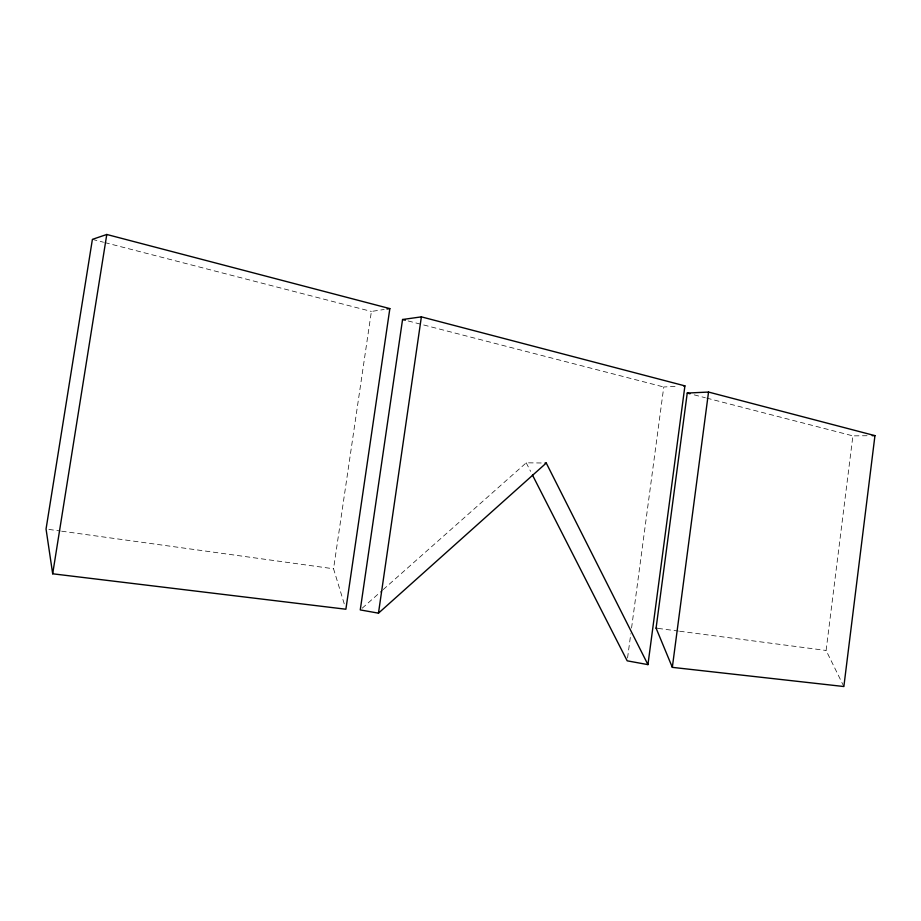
<?xml version="1.0" encoding="UTF-8"?>
<svg xmlns="http://www.w3.org/2000/svg" width="921" height="921" viewBox="0 0 921 921"><rect width="100%" height="100%" fill="white"/><g stroke="black" fill="none" stroke-linecap="round" stroke-linejoin="round"><path stroke-width="0.69" stroke-dasharray="4.61 3.45" d="M843.866 686.525L826.102 650.468L852.904 435.875L868.054 435.714M627.558 657.974L630.804 633.729M631.564 628.03L663.765 386.993L678.224 386.233M344.235 603.831L333.552 568.775L371.393 311.448L384.172 309.479M362.195 608.205L382.261 590.419M383.205 589.578L526.225 462.814L543.712 463.01M658.066 628.398L678.363 631.069M679.663 631.23L826.102 650.468M48.882 529.425L60.21 530.991M61.638 531.187L333.552 568.775M92.399 239.368L103.509 242.235M104.89 242.591L371.393 311.448M408.107 320.945L663.765 386.993M694.192 394.867L705.336 397.745M706.729 398.102L852.904 435.875M526.225 462.814L530.588 471.368"/><path stroke-width="1.38" d="M874.95 435.645L843.866 686.525L672.33 667.357L656.086 628.145L687.239 393.06L708.537 392.058L874.95 435.645L872.199 435.668M672.33 667.357L708.537 392.058M647.947 664.628L684.913 385.876L421.381 316.859L402.558 319.506L360.261 609.909L378.473 613.167L546.257 463.044L647.947 664.628L627.178 660.829L532.453 475.017M378.473 613.167L421.381 316.859M389.848 308.604L345.882 609.23L52.681 573.795L46.05 529.034L92.399 239.368L106.778 234.475L389.848 308.604L387.016 309.042M52.681 573.795L106.778 234.475M683.578 385.945L684.913 385.876M544.979 463.033L546.257 463.044M656.086 628.145L657.076 628.272M402.558 319.506L405.332 320.22M687.239 393.06L690.013 393.785"/></g></svg>
